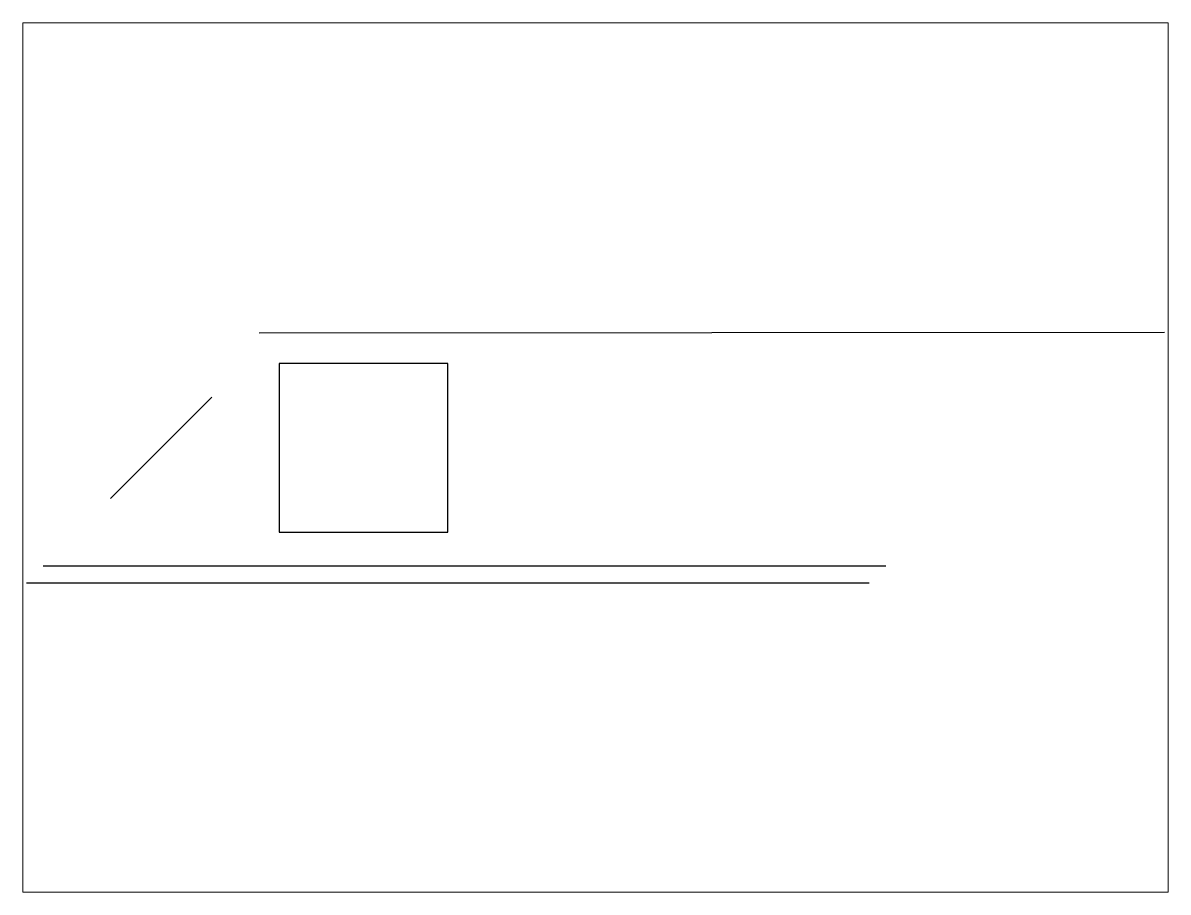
# Paper-space layout 'Layout2' of a CAD drawing. Header units: millimetres. Extents: x 26 to 231, y 20 to 176.
# The model-space entities are those that its viewports show. They can reach past a viewport. Long polylines and large blocks are cut down to what shows.
import ezdxf

# ---------------------------------------------------------------- set-up
doc = ezdxf.new("R2010")
doc.units = ezdxf.units.MM

msp = doc.modelspace()

# ---------------------------------------------------------------- linework, layer by layer
for p, q in [((690.299, 741.151), (3377.068, 742.809)), ((1250, 650), (750, 650)), ((750, 650), (750, 150)), ((1250, 150), (1250, 650)), ((250, 250), (550, 550)), ((750, 150), (1250, 150)), ((50, 50), (2550, 50)), ((0, 0), (2500, 0))]:
    msp.add_line(p, q)

psp = doc.layouts.new('Layout2')

# ---------------------------------------------------------------- viewports
at = {"layer": '0'}
psp.add_viewport(center=(128.5, 97.5), size=(205.6, 156), view_center_point=(1688.534, 371.405), view_height=2577.86527, dxfattribs=at)

doc.saveas('drawing.dxf')
